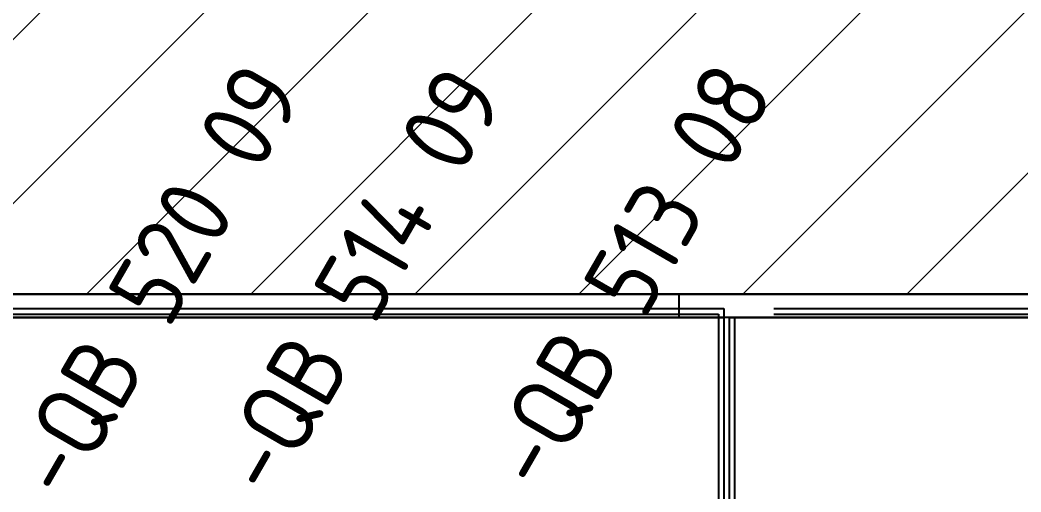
# Model space of a CAD drawing. Header units: millimetres. Extents: x 37984 to 70752, y 14140 to 37584.
# Drawn here: x 45922.8 to 46196.8, y 16713.8 to 16842.9 of the extents above; entities that cross this region are included whole.
import ezdxf
from ezdxf.enums import TextEntityAlignment as Align

# ---------------------------------------------------------------- set-up
doc = ezdxf.new("R2010")
doc.units = ezdxf.units.MM
doc.set_wipeout_variables(frame=1)
doc.layers.add('000-PI-Oprema', color=30, linetype='Continuous', lineweight=5)
doc.layers.add('000-PI-ORMAR', color=2, linetype='Continuous')
doc.layers.add('000-PI_TEXT', color=7, linetype='Continuous')
doc.styles.add('PI0', font='isocpeur.ttf', dxfattribs={"width": 0.9})

# ---------------------------------------------------------------- blocks, each defined once
blk = doc.blocks.new('800mm bez ploce')
at = {"layer": '000-PI-ORMAR'}
for p, q in [((47899.01, 47290.57), (47887.01, 47290.57)), ((47905.01, 47283.97), (47881.01, 47283.97)), ((47881.01, 47283.97), (47881.01, 47281.07)), ((47905.01, 47281.07), (47905.01, 47283.97)), ((47141.76, 47281.07), (47909.26, 47281.07)), ((47909.26, 47274.57), (47909.26, 47281.07)), ((47921.52, 47274.57), (47129.52, 47274.57)), ((47141.76, 47277.07), (47909.26, 47277.07)), ((47141.76, 47275.57), (47909.26, 47275.57)), ((47909.26, 47277.07), (47921.51, 47277.07)), ((47909.26, 47275.57), (47920.01, 47275.57)), ((47920.01, 47275.57), (47920.01, 47274.57)), ((47920.01, 47274.57), (47920.01, 45290.07)), ((47921.51, 47277.07), (47921.51, 47274.57)), ((47921.51, 47274.57), (47921.51, 45290.07)), ((47921.52, 45290.07), (47921.52, 47274.57))]:
    blk.add_line(p, q, dxfattribs=at)
for centre, start, end in [((47893.41, 47281.37), 124.8208, 166.6054), ((47892.62, 47281.37), 13.3946, 55.1792)]:
    blk.add_arc(centre, 11.2, start, end, dxfattribs=at)
blk = doc.blocks.new('800MM KROV')
at = {"layer": '000-PI-Oprema', "ltscale": 0.25, "transparency": 33554508}
h = blk.add_hatch(dxfattribs=at)
h.set_pattern_fill('ANSI31', color=256, scale=10)
h.set_pattern_definition([(45, (-2864.576, -32441.85), (-22.45064, 22.45064), [])])
h.paths.add_polyline_path([(43479.526, 9283.182), (42687.526, 9283.182), (42687.526, 8996.182), (43479.526, 8996.182)])
at = {"layer": '000-PI-Oprema', "ltscale": 0.01}
blk.add_lwpolyline([(42687.526, 8996.182), (42687.526, 9283.182), (43479.526, 9283.182), (43479.526, 8996.182)], close=True, dxfattribs=at)
at = {"layer": '000-PI-ORMAR'}
for p, q in [((42687.526, 8996.182), (43479.526, 8996.182)), ((43439.026, 8989.682), (42706.026, 8989.682))]:
    blk.add_line(p, q, dxfattribs=at)

msp = doc.modelspace()

# ---------------------------------------------------------------- linework, layer by layer
at = {"layer": '000-PI-ORMAR'}
for p, q in [((45129.483, 16767.904), (46509.468, 16767.904)), ((46129.146, 16763.904), (46496.646, 16763.904)), ((46116.896, 16761.404), (46116.896, 14776.904)), ((46508.908, 16761.404), (46116.908, 16761.404)), ((46118.396, 16761.404), (46118.396, 14776.904)), ((46118.408, 14776.904), (46118.408, 16761.404)), ((46129.146, 16762.404), (46496.646, 16762.404))]:
    msp.add_line(p, q, dxfattribs=at)

# ---------------------------------------------------------------- block references
at = {"layer": '000-PI-Oprema', "ltscale": 0.25}
msp.add_blockref('800mm bez ploce', (-1806.028, -30513.162), dxfattribs=at)

# ---------------------------------------------------------------- next in the draw order: wipeouts: each hides what was drawn before it
msp.add_wipeout([(45721.261, 17054.973), (46513.261, 17054.973), (46513.261, 16767.973), (45721.261, 16767.973)])

# ---------------------------------------------------------------- next in the draw order: block references
at = {"layer": '000-PI-ORMAR'}
msp.add_blockref('800MM KROV', (3033.734, 7771.791), dxfattribs=at)

# ---------------------------------------------------------------- next in the draw order: texts
at = {"layer": '000-PI_TEXT', "style": 'PI0', "width": 0.9}
for s, p in [('-QB 520 09', (45973.608, 16763.632)), ('-QB 514 09', (46029.31, 16763.632)), ('-QB 513 08', (46103.054, 16764.922))]:
    msp.add_text(s, height=20, rotation=60, dxfattribs=at).set_placement(p, align=Align.BOTTOM_CENTER)

doc.saveas('drawing.dxf')
